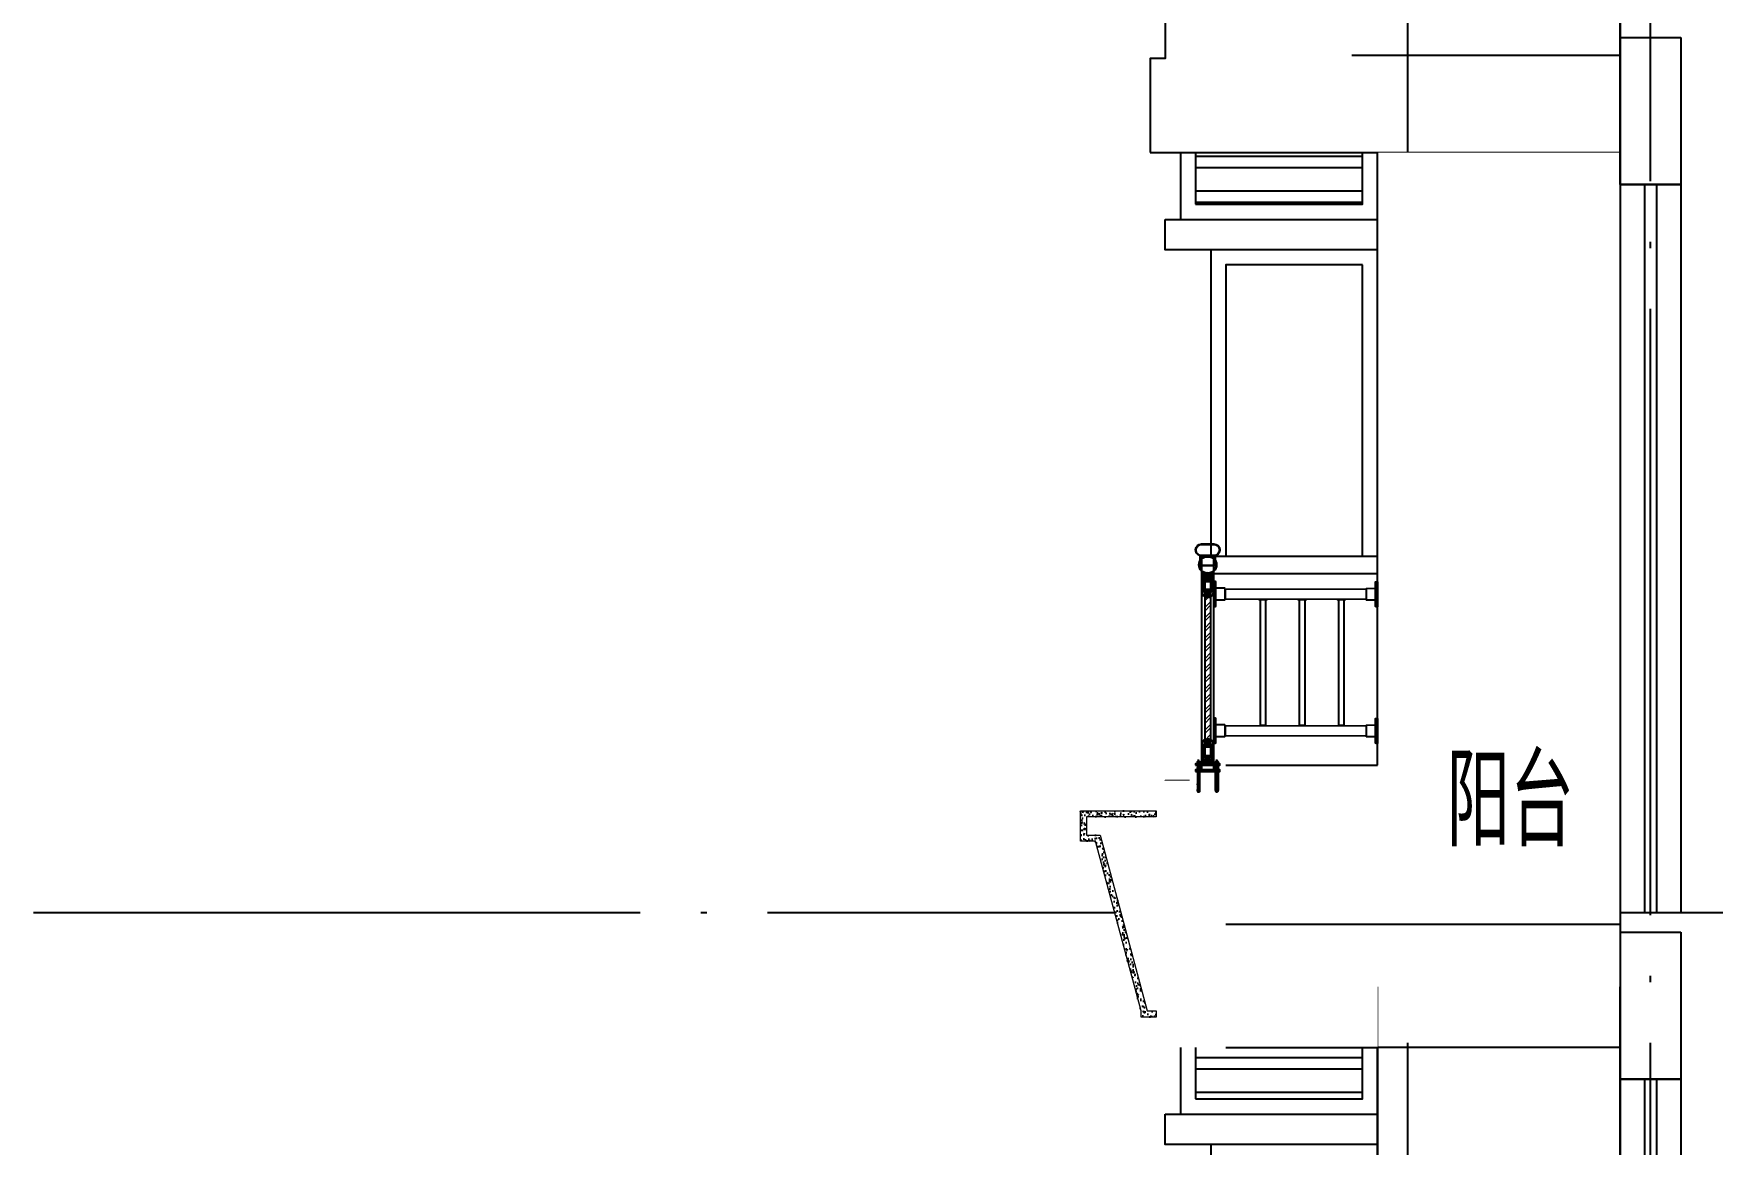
# Model space of a CAD drawing. Extents: x -12446 to 284554, y -295110 to 165007.
# Drawn here: x 242950 to 248486, y -243022 to -239359 of the extents above; entities that cross this region are included whole.
import ezdxf

# ---------------------------------------------------------------- set-up
doc = ezdxf.new("R2010")
doc.units = 0
doc.header["$LTSCALE"] = 1000
for name, pattern in [('AX-14-E$0$CENTER', [2, 1.25, -0.25, 0.25, -0.25]), ('AX-14-E$0$DOTE', [2.4200000000000004, 2, -0.2, 0.02, -0.2]), ('AX-14-E$0$HIDDEN', [0.375, 0.25, -0.125])]:
    doc.linetypes.add(name, pattern=pattern)
doc.layers.get('0').update_dxf_attribs({"linetype": 'CONTINUOUS'})
doc.layers.get('Defpoints').update_dxf_attribs({"linetype": 'CONTINUOUS'})
for name, color, linetype in [('A-Anno-Note', 241, 'CONTINUOUS'), ('AX-14-E$0$A-Detl-Fine', 152, 'CONTINUOUS'), ('AX-14-E$0$A-Detl-Thin', 131, 'CONTINUOUS'), ('AX-14-E$0$A-elev-HRAL', 61, 'CONTINUOUS'), ('AX-14-E$0$A-TEXT', 7, 'CONTINUOUS'), ('AX-14-E$0$Ax-T-D00$0$Ax-T-D$0$Ax-T-GC$0$A-Detl-Medm', 40, 'CONTINUOUS'), ('AX-14-E$0$Ax-T-D00$0$Ax-T-D$0$Ax-T-GC$0$Ax-D17-01~02-D01~05$0$A-Detl-Thin', 131, 'CONTINUOUS'), ('AX-14-E$0$Ax-T-D00$0$Ax-T-D$0$埋件', 252, 'CONTINUOUS'), ('AX-14-E$0$Ax-T-D00$0$Ax-T-D$0$栏杆型材', 82, 'CONTINUOUS'), ('AX-14-E$0$AX-T-LMCZ-Z$1$AX-13-E01-E03$0$家具与填充', 251, 'CONTINUOUS'), ('AX-14-E$0$HATCH', 8, 'CONTINUOUS'), ('AX-14-E$0$PUB_HATCH', 8, 'CONTINUOUS'), ('AX-14-E$0$埋件', 252, 'CONTINUOUS'), ('AX-14-E$0$栏杆型材', 82, 'CONTINUOUS'), ('AX-14-E$0$阳台栏杆扶手', 82, 'CONTINUOUS')]:
    doc.layers.add(name, color=color, linetype=linetype)
doc.layers.add('AX-14-E$0$A-Grid', color=222, linetype='AX-14-E$0$DOTE', plot=False)
doc.layers.add('AX-14-E$0$GASK', color=7, linetype='CONTINUOUS', lineweight=9)
doc.layers.add('AX-14-E$0$花形线', color=241, linetype='CONTINUOUS', lineweight=15)
doc.styles.add('AX-14-E$0$SZUL_HZ', font='xcsg.shx', dxfattribs={"width": 0.8, "bigfont": 'HZTXT.shx'})
pattern_1 = [(45, (-121396.7864140407, -21230.20844931505), (-3.367596045400933, 3.367596045400933), []), (45, (-121394.5413490407, -21230.20844931505), (-3.367596045400933, 3.367596045400933), [])]

# ---------------------------------------------------------------- blocks, each defined once
blk = doc.blocks.new('AX-14-E$0$aweyhregwe3yeha')
at = {"layer": 'AX-14-E$0$AX-T-LMCZ-Z$1$AX-13-E01-E03$0$家具与填充'}
h = blk.add_hatch(dxfattribs=at)
h.set_pattern_fill('ANSI32', color=256, scale=24, angle=135)
h.set_pattern_definition([(180, (0, 0), (-1.4210854715202e-14, -114.3), []), (180, (-38.10001645690983, 38.10001645690984), (-1.4210854715202e-14, -114.3), [])])
h.paths.add_polyline_path([(349621.569049043, 149884.7129203948), (350171.6181962463, 149884.7129203948), (350171.6181962463, 150784.712920477), (349621.569049043, 150784.712920477)])
at = {"layer": 'AX-14-E$0$A-Detl-Fine'}
blk.add_lwpolyline([(349621.569049043, 149884.7129203948), (350171.6181962463, 149884.7129203948), (350171.6181962463, 150784.712920477), (349621.569049043, 150784.712920477)], close=True, dxfattribs=at)
at = {"layer": 'AX-14-E$0$A-Detl-Thin'}
for points in [[(349521.569049043, 150934.712920477), (350221.6181962463, 150934.712920477), (350221.6181962463, 150834.712920477), (349521.569049043, 150834.712920477)], [(349571.569049043, 149834.7129203948), (350221.6181962463, 149834.7129203948), (350221.6181962463, 150834.712920477), (349571.569049043, 150834.712920477)], [(349521.569049043, 149834.7129203948), (350221.6181962463, 149834.7129203948), (350221.6181962463, 149734.7129203948), (349521.569049043, 149734.7129203948)]]:
    blk.add_lwpolyline(points, close=True, dxfattribs=at)
blk = doc.blocks.new('AX-14-E$0$1RSFSFSGR5')
at = {"layer": 'AX-14-E$0$A-Detl-Thin'}
for p, q in [((339964.3607430506, 446043.4587117714), (340164.3607430505, 446043.4587117714)), ((340164.3607430505, 446043.4587117714), (340164.3607430505, 445558.4587117714)), ((340044.3607430505, 445558.4587117714), (340044.3607430505, 443158.4587117714)), ((340084.3607430505, 445558.4587117714), (340084.3607430505, 443158.4587117714)), ((340164.3607430505, 445558.4587117714), (340164.3607430505, 443158.4587117714)), ((339964.3607430505, 442608.4587117714), (340164.3607430505, 442608.4587117714))]:
    blk.add_line(p, q, dxfattribs=at)
blk.add_wipeout([(338414.5362199699, 442713.4587117714), (339964.3607430512, 442713.45871176105), (339964.36074305116, 445663.4587117896), (339164.36074305046, 445663.4587117896), (339164.36074305046, 444333.4587117714), (338604.3607431231, 444333.4587117714), (338584.22915832285, 444325.3326020037), (338575.36074312316, 444304.45871177147), (338584.3607431231, 444283.4587117714), (338584.3607431231, 443308.4587117714), (338544.3607431231, 443308.4587117714), (338544.3607431231, 443258.4587117714), (338364.53621996974, 443258.4587117714), (338364.53621996974, 443158.4587117709), (338464.53621996974, 443158.4587117709), (338464.53621996974, 443023.458721024), (338414.53621996986, 443023.458721024)]).dxf.layer = 'AX-14-E$0$A-Detl-Thin'
for p, q in [((339964.3607430505, 445558.4587117714), (339964.3607430506, 446043.4587117714)), ((339164.3607430505, 443308.4587117714), (339164.3607430505, 445663.4587117896)), ((340164.3607430505, 445558.4587117714), (339964.3607430505, 445558.4587117714)), ((339964.3607430505, 445558.4587117714), (339964.3607430505, 443158.4587117714)), ((339964.3607430505, 443158.4587117714), (339964.3607430505, 443033.4587117714)), ((339964.3607430505, 443093.4587117714), (339964.3607430505, 442608.4587117714)), ((339964.3607430505, 443033.4587117714), (339079.2131972369, 443033.4587117714)), ((338664.3607431232, 442713.4587117715), (339164.3607430505, 442713.4587117865))]:
    blk.add_line(p, q, dxfattribs=at)
blk.add_lwpolyline([(338414.5362199699, 442713.4587117714), (339964.3607430512, 442713.458711761), (339964.3607430512, 445663.4587117896), (339164.3607430505, 445663.4587117896), (339164.3607430505, 444333.4587117714), (338604.3607431232, 444333.4587117714), (338584.2291583229, 444325.3326020037), (338575.3607431232, 444304.4587117714), (338584.3607431232, 444283.4587117714), (338584.3607431232, 443308.4587117714), (338544.3607431232, 443308.4587117714), (338544.3607431232, 443258.4587117714), (338364.5362199698, 443258.4587117714), (338364.5362199698, 443158.4587117709), (338464.5362199698, 443158.4587117709), (338464.5362199698, 443023.458721024), (338414.5362199699, 443023.458721024)], close=True, dxfattribs=at)
blk = doc.blocks.new('AX-14-E$0$32固定座立面')
at = {"layer": 'AX-14-E$0$栏杆型材', "color": 6, "linetype": 'Continuous'}
blk.add_line((-7.000000000029103, -22.48393362967181), (-7.000000000029103, 22.48393362967181), dxfattribs=at)
blk.add_lwpolyline([(-7.000000000029103, -22.48393363013747, 0.4116598905253932), (-9.973820392653579, -19.48404786120226), (-36.00872653194528, -19.25684467663814, -0.411659890479309), (-36.99999999529972, -18.25688275466382), (-36.99999999529972, 18.25688275466382, -0.411659890479309), (-36.00872653194528, 19.25684467663814), (-9.973820392653579, 19.48404786120226, 0.4116598904800121), (-7.000000000029103, 22.48393362967181), (-7.000000000014551, 39.03737757549971, -0.4116598903650479), (-5.017453071239287, 41.03730142168934), (0, 41.08108807232929), (0, -41.08108807232929), (-5.017453071239287, -41.03730142167478, -0.41165989040972), (-7.000000000014551, -39.03737757517956)], format="xyb", close=True, dxfattribs=at)
blk = doc.blocks.new('AX-14-E$0$Ax-T-D00$0$Ax-T-D$0$M8X80膨胀螺丝')
at = {"layer": 'AX-14-E$0$Ax-T-D00$0$Ax-T-D$0$埋件'}
for p, q in [((-2.857142857232247, 8.571428571565775), (2.857142857203144, 8.571428571565775)), ((-2.857142857232247, -5.5), (-2.857142857232247, 0)), ((-2.285714285841095, 3.200000000120781), (-2.285714285841095, 5.94285714301077)), ((2.172830453739152, 3.200000000120781), (2.172830453739152, 5.94285714301077)), ((2.857142857203144, -5.5), (2.857142857203144, 0))]:
    blk.add_line(p, q, dxfattribs=at)
for points in [[(5.714285714158905, 0), (-5.714285714158905, 0), (-5.714285714158905, 1.142857142949651), (5.714285714158905, 1.142857142949651)], [(1.714285714449943, -67.99999999983993), (1.714285714449943, -47.99999999960346), (2.857142857203144, -47.99999999960346), (2.857142857203144, -67.99999999983993), (4.383489247746184, -67.99999999983993), (3.999999999985448, -62.24766128156625), (3.999999999985448, -5.5), (-4.000000000014552, -5.5), (-4.000000000014552, -62.24766128168631), (-4.383489248357364, -67.99999999983993), (-2.857142857232247, -67.99999999983993), (-2.857142857232247, -47.99999999960346), (-1.714285714479047, -47.99999999960346), (-1.714285714479047, -67.99999999983993)]]:
    blk.add_lwpolyline(points, close=True, dxfattribs=at)
blk.add_lwpolyline([(2.629973311079084, 2.74285714301368, 0.1521794471439968), (4.114285714036669, 2.74285714301368, 0.4142135623727619), (4.5714285713766, 3.200000000120781), (4.5714285713766, 5.94285714301077, 0.414213562372762), (4.114285714036669, 6.400000000114233, 0.1521794471439969), (2.629973311079084, 6.400000000114233, 0.414213562372762), (2.172830453739152, 5.94285714301077, 0.414213562372762), (1.715687596399221, 6.400000000114233, 0.1069719621594143), (-1.828571428501164, 6.400000000114233, 0.414213562372762), (-2.285714285841095, 5.94285714301077, 0.4142135623727621), (-2.74285714259895, 6.400000000114233, 0.1636948593301557), (-4.114285714036669, 6.400000000114233, 0.4142135623737611), (-4.571428571405704, 5.94285714301077), (-4.571428571405704, 3.200000000120781, 0.414213562373761), (-4.114285714036669, 2.74285714301368, 0.1636948593301559), (-2.74285714259895, 2.74285714301368, 0.4142135623727621), (-2.285714285841095, 3.200000000120781, 0.414213562372762), (-1.828571428501164, 2.74285714301368, 0.1069719621594145), (1.715687596399221, 2.74285714301368, 0.414213562372762), (2.172830453739152, 3.200000000120781, 0.414213562372762)], format="xyb", close=True, dxfattribs=at)
for points in [[(4.5714285713766, 1.142857142949651), (4.5714285713766, 2.285714285815629), (-4.571428571405704, 2.285714285815629), (-4.571428571405704, 1.142857142949651)], [(-2.857142857232247, 6.857142857352301), (-2.857142857232247, 8.571428571565775), (-2.285714285841095, 9.142857143044239), (2.285714285841095, 9.142857143044239), (2.857142857203144, 8.571428571565775), (2.857142857203144, 6.857142857352301)], [(-2.857142857232247, -67.99999999983993), (-3.4285714286234, -70.85714285695576), (3.428571428594296, -70.85714285695576), (2.857142857203144, -67.99999999983993)]]:
    blk.add_lwpolyline(points, dxfattribs=at)
for points in [[(3.612956346551073, 6.50112722488484, -0.1330770647408789), (3.199999999938882, 6.857142857352301), (-3.199999999938882, 6.857142857352301, -0.1309083453466948), (-3.604957615796593, 6.505002392859751)], [(3.612956346551073, 2.641729918312194, 0.1330770647408789), (3.199999999938882, 2.285714285815629), (-3.199999999938882, 2.285714285815629, 0.1309083453466948), (-3.604957615796593, 2.637854750333645)]]:
    blk.add_lwpolyline(points, format="xyb", dxfattribs=at)
at = {"layer": 'Defpoints', "color": 1}
blk.add_line((-1.455191522836685e-11, -75.85714285695576), (-1.455191522836685e-11, 14.14285714304424), dxfattribs=at)
blk = doc.blocks.new('AX-14-E$0$Ax-T-D00$0$Ax-T-D$0$80X80X5钢片')
at = {"layer": 'AX-14-E$0$Ax-T-D00$0$Ax-T-D$0$埋件'}
h = blk.add_hatch(dxfattribs=at)
h.set_pattern_fill('ANSI32', color=256)
h.set_pattern_definition(pattern_1)
h.paths.add_polyline_path([(-40, 0), (40, 0), (40, 5), (-40, 5)])
blk.add_lwpolyline([(-40, 0), (40, 0), (40, 5), (-40, 5)], close=True, dxfattribs=at)
blk = doc.blocks.new('AX-14-E$0$成品GRC造型板02剖面')
at = {"layer": 'AX-14-E$0$PUB_HATCH'}
h = blk.add_hatch(dxfattribs=at)
h.set_pattern_fill('混凝土', color=256, scale=5, style=0)
h.set_pattern_definition([(50, (-140467.3761222766, 6797.190304603784), (35.86300913003768, -3.137606749129755), [3.75, -41.25]), (355, (-140467.3761222766, 6797.190304603784), (-6.937566680650001, 37.6096066850006), [3, -33]), (100.4514, (-140464.3875382766, 6796.928837603783), (28.92546908570108, 34.47197710304768), [3.1870095, -35.05710560000001]), (46.18419999999999, (-140467.3761222766, 6807.190304603785), (53.36205243128222, -8.275950716450902), [5.625, -61.875]), (96.6356, (-140462.9292850266, 6806.500639253783), (46.73313527743515, 48.70589354502206), [4.780514399999999, -52.58565]), (351.1842000000001, (-140467.3761222766, 6807.190304603785), (46.73309725668135, 48.70593004626623), [4.5, -49.5]), (21, (-140462.3761222766, 6804.690304603784), (29.84535260592308, -20.13094453326694), [3.75, -41.25]), (326, (-140462.3761222766, 6804.690304603784), (12.16576659607908, 36.25750225234265), [3, -33]), (71.45140000000002, (-140459.8890106266, 6803.012724303783), (42.0111314290745, 16.12652483549762), [3.1870095, -35.05710560000001]), (37.50000000000001, (-140467.3761222766, 6797.190304603784), (0.6079927658645335, 16.64469269156557), [0, -32.6, 0, -33.5, 0, -33.125]), (7.499999999999999, (-140467.3761222766, 6797.190304603784), (13.15347687210743, 19.72058559411801), [0, -19.1, 0, -31.85, 0, -12.625]), (327.5, (-140478.5261222766, 6797.190304603784), (26.69112180862045, -1.127743586718987), [0, -12.5, 0, -39, 0, -51.75]), (317.5, (-140483.5261222766, 6797.190304603784), (29.15930846711931, 5.005249116615885), [0, -16.25, 0, -25.9, 0, -36.75])])
h.paths.add_polyline_path([(49.99999999988356, 639.7362470260653), (-180.0000000166765, 639.736247026065), (-180.0000000166765, 579.736247026065), (-134.6539667289762, 579.736247026065), (20.7057004814269, 1.073204e-10), (50, 1.100489e-10), (50, -19.99999999989177), (0, -19.99999999989177), (0, 0), (-150.0000000166765, 559.736247026065), (-200.0000000166765, 559.736247026065), (-200.0000000166765, 659.736247026065), (49.99999999988356, 659.7362470260653)])
at = {"layer": 'AX-14-E$0$GASK', "color": 4}
blk.add_lwpolyline([(49.99999999988356, 639.7362470260653), (-180.0000000166765, 639.736247026065), (-180.0000000166765, 579.736247026065), (-134.6539667289762, 579.736247026065), (20.7057004814269, 1.073204e-10), (50, 1.100489e-10), (50, -19.99999999989177), (0, -19.99999999989177), (0, 0), (-150.0000000166765, 559.736247026065), (-200.0000000166765, 559.736247026065), (-200.0000000166765, 659.736247026065), (49.99999999988356, 659.7362470260653)], close=True, dxfattribs=at)
blk = doc.blocks.new('AX-14-E$0$awey3wegehareahr')
at = {"layer": 'AX-14-E$0$A-Detl-Thin'}
for p, q in [((303477.5216084736, -239371.9701587219), (303677.5216084736, -239371.9701587219)), ((303677.5216084736, -239371.9701587219), (303677.5216084736, -239856.9701587219)), ((303557.5216084736, -239856.9701587219), (303557.5216084736, -242256.9701587219)), ((303597.5216084736, -239856.9701587219), (303597.5216084736, -242256.9701587219)), ((303677.5216084736, -239856.9701587219), (303677.5216084736, -242256.9701587219)), ((303677.5216084736, -242256.9701587219), (311677.521608552, -242256.9701587219)), ((303477.5216084736, -242806.9701587219), (303677.5216084736, -242806.9701587219))]:
    blk.add_line(p, q, dxfattribs=at)
blk.add_wipeout([(302677.5216084736, -239751.97015872694), (303477.5216084736, -239751.97015873232), (303477.52160847245, -242501.9701586974), (302677.5216084736, -242501.97015871143), (302677.52160847356, -242701.97015870377), (301877.5216085364, -242701.970158734), (301877.5216085533, -242601.970158734), (301897.521612085, -242601.970158734), (301897.521612085, -242581.9703490348), (301747.5216120683, -242022.23410200872), (301697.5216120683, -242022.23410200872), (301697.5216120707, -241922.23411549284), (301627.5216220475, -241922.23411549284), (301627.5216220475, -241822.23411549116), (302057.52160852787, -241822.23411549313), (302057.5216085161, -241771.97015880476), (302077.52160851605, -241771.97015880005), (302077.52160851605, -241766.97015878125), (302097.52160846745, -241766.97015878125), (302097.52160854626, -241131.9701587219), (302097.52160851524, -241081.97015748), (302677.5216084736, -241081.97015748)]).dxf.layer = 'AX-14-E$0$A-Detl-Thin'
at = {"layer": 'AX-14-E$0$Ax-T-D00$0$Ax-T-D$0$Ax-T-GC$0$Ax-D17-01~02-D01~05$0$A-Detl-Thin'}
h = blk.add_hatch(dxfattribs=at)
h.set_pattern_fill('ANSI32', color=256, style=0)
h.set_pattern_definition([(45, (178093.0962391165, -262952.6509651041), (-3.367596045400933, 3.367596045400933), []), (45, (178095.3413041165, -262952.6509651041), (-3.367596045400933, 3.367596045400933), [])])
edge = h.paths.add_edge_path(flags=17)
edge.add_arc((302117.5216085462, -241110.9701587219), 27.5, 0, 360)
edge = h.paths.add_edge_path()
edge.add_arc((302117.5216085462, -241110.9701587219), 29, 0, 360)
h = blk.add_hatch(dxfattribs=at)
h.set_pattern_fill('ANSI32', color=5, style=0)
h.set_pattern_definition([(45, (178093.0962391165, -262847.6509651041), (-3.367596045400933, 3.367596045400933), []), (45, (178095.3413041165, -262847.6509651041), (-3.367596045400933, 3.367596045400933), [])])
h.paths.add_polyline_path([(302131.3216085462, -241165.7701587219), (302103.7216085463, -241165.7701587219), (302103.7216085463, -241138.1701587219), (302131.3216085462, -241138.1701587219)], flags=16)
h.paths.add_polyline_path([(302132.5216085462, -241166.9701587219), (302102.5216085463, -241166.9701587219), (302102.5216085463, -241136.9701587219), (302132.5216085462, -241136.9701587219)])
h = blk.add_hatch(dxfattribs=at)
h.set_pattern_fill('ANSI32', color=256, style=0)
h.set_pattern_definition([(45, (178093.0962390377, -262643.6509651662), (-3.367596045400933, 3.367596045400933), []), (45, (178095.3413040377, -262643.6509651662), (-3.367596045400933, 3.367596045400933), [])])
h.paths.add_polyline_path([(302131.3216084674, -241760.7701587812), (302103.7216084675, -241760.7701587812), (302103.7216084675, -241743.1701587812), (302131.3216084674, -241743.1701587812)], flags=16)
h.paths.add_polyline_path([(302132.5216084674, -241761.9701587812), (302102.5216084675, -241761.9701587812), (302102.5216084675, -241741.9701587812), (302132.5216084674, -241741.9701587812)])
at = {"layer": 'AX-14-E$0$A-Detl-Thin'}
for p, q in [((303477.5216084736, -239856.9701587219), (303477.5216084736, -239371.9701587219)), ((302677.5216084736, -241771.9701587765), (302677.5216084736, -239751.9701587037)), ((303677.5216084736, -239856.9701587219), (303477.5216084736, -239856.9701587219)), ((303477.5216084736, -239856.9701587219), (303477.5216084736, -242256.9701587219)), ((302177.521608516, -241771.9701587765), (302677.5216084736, -241771.9701587765)), ((303477.5216084726, -242296.9701587219), (302177.5216085305, -242296.970158722)), ((303477.5216084736, -242256.9701587219), (303477.5216084736, -242381.9701587219)), ((303477.5216084736, -242256.9701587219), (303677.5216084736, -242256.9701587219)), ((303477.5216084736, -242321.9701587219), (303477.5216084736, -242806.9701587219)), ((302177.5216085462, -242701.9701587218), (302677.5216084736, -242701.9701587218))]:
    blk.add_line(p, q, dxfattribs=at)
at = {"layer": 'AX-14-E$0$A-elev-HRAL', "ltscale": 10}
for points in [[(302312.5216084736, -241223.9701587192, -0.4142135623730951), (302313.0216084736, -241224.4701587192), (302313.0216084736, -241226.4701587192, -0.4142135623730951), (302312.5216084736, -241226.9701587192), (302287.5216084736, -241226.9701587192, -0.4142135623730951), (302287.0216084736, -241226.4701587192), (302287.0216084736, -241224.4701587192, -0.4142135623730951), (302287.5216084736, -241223.9701587192)], [(302441.5216084736, -241223.9701587192, -0.4142135623730951), (302442.0216084736, -241224.4701587192), (302442.0216084736, -241226.4701587192, -0.4142135623730951), (302441.5216084736, -241226.9701587192), (302416.5216084736, -241226.9701587192, -0.4142135623730951), (302416.0216084736, -241226.4701587192), (302416.0216084736, -241224.4701587192, -0.4142135623730951), (302416.5216084736, -241223.9701587192)], [(302570.5216084736, -241223.9701587192, -0.4142135623730951), (302571.0216084736, -241224.4701587192), (302571.0216084736, -241226.4701587192, -0.4142135623730951), (302570.5216084736, -241226.9701587192), (302545.5216084736, -241226.9701587192, -0.4142135623730951), (302545.0216084736, -241226.4701587192), (302545.0216084736, -241224.4701587192, -0.4142135623730951), (302545.5216084736, -241223.9701587192)]]:
    blk.add_lwpolyline(points, format="xyb", close=True, dxfattribs=at)
for points in [[(302290.5216084736, -241639.5908535716), (302309.5216084736, -241639.5908535716), (302309.5216084736, -241226.9701587192), (302290.5216084736, -241226.9701587192)], [(302419.5216084736, -241639.5908535716), (302438.5216084736, -241639.5908535716), (302438.5216084736, -241226.9701587192), (302419.5216084736, -241226.9701587192)], [(302548.5216084736, -241639.5908535716), (302567.5216084736, -241639.5908535716), (302567.5216084736, -241226.9701587192), (302548.5216084736, -241226.9701587192)]]:
    blk.add_lwpolyline(points, close=True, dxfattribs=at)
at = {"layer": 'AX-14-E$0$Ax-T-D00$0$Ax-T-D$0$Ax-T-GC$0$Ax-D17-01~02-D01~05$0$A-Detl-Thin'}
for points in [[(302097.5216085462, -241131.9701587219), (302097.5216084674, -241741.9701587812), (302137.5216084674, -241741.9701587812), (302137.5216085462, -241131.9701587218)], [(302137.5216085462, -241136.9701587219), (302137.5216085462, -241139.9701587219)]]:
    blk.add_lwpolyline(points, dxfattribs=at)
at = {"layer": 'AX-14-E$0$Ax-T-D00$0$Ax-T-D$0$Ax-T-GC$0$Ax-D17-01~02-D01~05$0$A-Detl-Thin', "color": 5}
for points in [[(302132.5216085462, -241166.9701587219), (302102.5216085463, -241166.9701587219), (302102.5216085463, -241136.9701587219), (302132.5216085462, -241136.9701587219)], [(302131.3216085462, -241165.7701587219), (302103.7216085463, -241165.7701587219), (302103.7216085463, -241138.1701587219), (302131.3216085462, -241138.1701587219)], [(302107.5216084674, -241741.9701587812), (302127.5216084674, -241741.9701587812), (302127.5216085462, -241166.9701587219), (302107.5216085462, -241166.9701587219)]]:
    blk.add_lwpolyline(points, close=True, dxfattribs=at)
at = {"layer": 'AX-14-E$0$Ax-T-D00$0$Ax-T-D$0$Ax-T-GC$0$Ax-D17-01~02-D01~05$0$A-Detl-Thin'}
for points in [[(302097.5216084674, -241766.9701587812), (302137.5216084674, -241766.9701587812), (302137.5216084674, -241741.9701587812), (302097.5216084674, -241741.9701587812)], [(302132.5216084674, -241761.9701587812), (302102.5216084675, -241761.9701587812), (302102.5216084675, -241741.9701587812), (302132.5216084674, -241741.9701587812)], [(302131.3216084674, -241760.7701587812), (302103.7216084675, -241760.7701587812), (302103.7216084675, -241743.1701587812), (302131.3216084674, -241743.1701587812)]]:
    blk.add_lwpolyline(points, close=True, dxfattribs=at)
for radius in [29, 27.5]:
    blk.add_circle((302117.5216085462, -241110.9701587219), radius, dxfattribs=at)
at = {"layer": 'AX-14-E$0$栏杆型材'}
for p, q in [((302117.3103424451, -241081.9701587219), (302677.5216084736, -241081.9701587219)), ((302117.3103424451, -241139.9701587219), (302677.5216084736, -241139.9701587219))]:
    blk.add_line(p, q, dxfattribs=at)
for points in [[(302640.5216084783, -241191.9701587219), (302174.5216085415, -241191.1505239022), (302174.5216085415, -241223.1505239022), (302640.5216084783, -241223.9701587219)], [(302640.5216084783, -241642.5908535716), (302174.5216085415, -241641.7712187519), (302174.5216085415, -241673.7712187519), (302640.5216084783, -241674.5908535716)]]:
    blk.add_lwpolyline(points, close=True, dxfattribs=at)
blk.add_blockref('AX-14-E$0$成品GRC造型板02剖面', (301897.5216120849, -242581.9703490348, 9.143255660195657e-09))
at = {"layer": 'AX-14-E$0$A-elev-HRAL', "extrusion": (0, 0, -1), "zscale": -1}
for p in [(-302137.5216085462, -241207.1505239022), (-302137.5216085462, -241657.7712187519)]:
    blk.add_blockref('AX-14-E$0$32固定座立面', p, dxfattribs=at)
at = {"layer": 'AX-14-E$0$A-elev-HRAL'}
for p in [(302677.5216084736, -241207.9701587219), (302677.5216084736, -241658.5908535716)]:
    blk.add_blockref('AX-14-E$0$32固定座立面', p, dxfattribs=at)
at = {"layer": 'AX-14-E$0$Ax-T-D00$0$Ax-T-D$0$Ax-T-GC$0$A-Detl-Medm', "linetype": 'Continuous'}
blk.add_blockref('AX-14-E$0$Ax-T-D00$0$Ax-T-D$0$M8X80膨胀螺丝', (302087.5216084674, -241766.9701587812), dxfattribs=at)
at = {"layer": 'AX-14-E$0$Ax-T-D00$0$Ax-T-D$0$Ax-T-GC$0$A-Detl-Medm', "linetype": 'Continuous', "xscale": -1}
blk.add_blockref('AX-14-E$0$Ax-T-D00$0$Ax-T-D$0$M8X80膨胀螺丝', (302147.5216084674, -241766.9701587812), dxfattribs=at)
at = {"layer": 'AX-14-E$0$Ax-T-D00$0$Ax-T-D$0$栏杆型材'}
blk.add_blockref('AX-14-E$0$Ax-T-D00$0$Ax-T-D$0$80X80X5钢片', (302117.5216084674, -241771.9701587812), dxfattribs=at)
at = {"layer": 'AX-14-E$0$A-TEXT', "linetype": 'Continuous', "style": 'AX-14-E$0$SZUL_HZ', "width": 0.7}
blk.add_text('阳台', height=300, dxfattribs=at).set_placement((302904.9768693203, -242039.995606593))
blk = doc.blocks.new('AX-14-E$0$M8X80膨胀螺丝')
at = {"layer": 'AX-14-E$0$埋件'}
for p, q in [((-2.857142857232247, 8.571428571565775), (2.857142857203144, 8.571428571565775)), ((-2.857142857232247, -5.5), (-2.857142857232247, 0)), ((-2.285714285841095, 3.200000000120781), (-2.285714285841095, 5.94285714301077)), ((2.172830453739152, 3.200000000120781), (2.172830453739152, 5.94285714301077)), ((2.857142857203144, -5.5), (2.857142857203144, 0))]:
    blk.add_line(p, q, dxfattribs=at)
for points in [[(5.714285714158905, 0), (-5.714285714158905, 0), (-5.714285714158905, 1.142857142949651), (5.714285714158905, 1.142857142949651)], [(1.714285714449943, -67.99999999983993), (1.714285714449943, -47.99999999960346), (2.857142857203144, -47.99999999960346), (2.857142857203144, -67.99999999983993), (4.383489247746184, -67.99999999983993), (3.999999999985448, -62.24766128156625), (3.999999999985448, -5.5), (-4.000000000014552, -5.5), (-4.000000000014552, -62.24766128168631), (-4.383489248357364, -67.99999999983993), (-2.857142857232247, -67.99999999983993), (-2.857142857232247, -47.99999999960346), (-1.714285714479047, -47.99999999960346), (-1.714285714479047, -67.99999999983993)]]:
    blk.add_lwpolyline(points, close=True, dxfattribs=at)
blk.add_lwpolyline([(2.629973311079084, 2.74285714301368, 0.1521794471439968), (4.114285714036669, 2.74285714301368, 0.4142135623727619), (4.5714285713766, 3.200000000120781), (4.5714285713766, 5.94285714301077, 0.414213562372762), (4.114285714036669, 6.400000000114233, 0.1521794471439969), (2.629973311079084, 6.400000000114233, 0.414213562372762), (2.172830453739152, 5.94285714301077, 0.414213562372762), (1.715687596399221, 6.400000000114233, 0.1069719621594143), (-1.828571428501164, 6.400000000114233, 0.414213562372762), (-2.285714285841095, 5.94285714301077, 0.4142135623727621), (-2.74285714259895, 6.400000000114233, 0.1636948593301557), (-4.114285714036669, 6.400000000114233, 0.4142135623737611), (-4.571428571405704, 5.94285714301077), (-4.571428571405704, 3.200000000120781, 0.414213562373761), (-4.114285714036669, 2.74285714301368, 0.1636948593301559), (-2.74285714259895, 2.74285714301368, 0.4142135623727621), (-2.285714285841095, 3.200000000120781, 0.414213562372762), (-1.828571428501164, 2.74285714301368, 0.1069719621594145), (1.715687596399221, 2.74285714301368, 0.414213562372762), (2.172830453739152, 3.200000000120781, 0.414213562372762)], format="xyb", close=True, dxfattribs=at)
for points in [[(4.5714285713766, 1.142857142949651), (4.5714285713766, 2.285714285815629), (-4.571428571405704, 2.285714285815629), (-4.571428571405704, 1.142857142949651)], [(-2.857142857232247, 6.857142857352301), (-2.857142857232247, 8.571428571565775), (-2.285714285841095, 9.142857143044239), (2.285714285841095, 9.142857143044239), (2.857142857203144, 8.571428571565775), (2.857142857203144, 6.857142857352301)], [(-2.857142857232247, -67.99999999983993), (-3.4285714286234, -70.85714285695576), (3.428571428594296, -70.85714285695576), (2.857142857203144, -67.99999999983993)]]:
    blk.add_lwpolyline(points, dxfattribs=at)
for points in [[(3.612956346551073, 6.50112722488484, -0.1330770647408789), (3.199999999938882, 6.857142857352301), (-3.199999999938882, 6.857142857352301, -0.1309083453466948), (-3.604957615796593, 6.505002392859751)], [(3.612956346551073, 2.641729918312194, 0.1330770647408789), (3.199999999938882, 2.285714285815629), (-3.199999999938882, 2.285714285815629, 0.1309083453466948), (-3.604957615796593, 2.637854750333645)]]:
    blk.add_lwpolyline(points, format="xyb", dxfattribs=at)
at = {"layer": 'Defpoints', "color": 1}
blk.add_line((-1.455191522836685e-11, -75.85714285695576), (-1.455191522836685e-11, 14.14285714304424), dxfattribs=at)
blk = doc.blocks.new('AX-14-E$0$80X80X5钢片')
at = {"layer": 'AX-14-E$0$埋件'}
h = blk.add_hatch(dxfattribs=at)
h.set_pattern_fill('ANSI32', color=256)
h.set_pattern_definition(pattern_1)
h.paths.add_polyline_path([(-40, 0), (40, 0), (40, 5), (-40, 5)])
blk.add_lwpolyline([(-40, 0), (40, 0), (40, 5), (-40, 5)], close=True, dxfattribs=at)
blk = doc.blocks.new('AX-14-E$0$32固定座平面')
at = {"layer": 'AX-14-E$0$A-elev-HRAL'}
for p, q in [((-19.29415180069918, 21.83679196082812), (-19.29415180069918, -21.81489863530442)), ((19.29415180136857, 21.83679196082812), (-19.29415180069918, 21.83679196082812)), ((19.29415180136857, 19.29415180119395), (-19.29415180080105, 19.29415180119395)), ((-3.489898258310859, 28.11860882608744), (-3.489898258310859, 32.5059094941389)), ((3.48989825884928, 28.11860882608744), (3.48989825884928, 32.5059094941389)), ((19.29415180136857, 21.83679196082812), (19.29415180136857, -21.81489863530442)), ((19.29415180136857, -19.27225847567024), (-19.29415180080105, -19.27225847567024)), ((19.29415180136857, -21.81489863530442), (-19.29415180069918, -21.81489863530442)), ((-3.489898258310859, -28.09671550056373), (-3.489898258310859, -32.4840161686152)), ((3.48989825884928, -28.09671550056373), (3.48989825884928, -32.4840161686152))]:
    blk.add_line(p, q, dxfattribs=at)
blk.add_lwpolyline([(-16.25, -16.25), (16.25, -16.25), (16.25, 16.25), (-16.25, 16.25)], close=True, dxfattribs=at)
for centre in [(2.764863893389702e-10, 30.31225916022959), (2.764863893389702e-10, -30.29036583470588)]:
    blk.add_circle(centre, 8.475467199401947, dxfattribs=at)
for centre, radius, start, end in [((2.764863893389702e-10, 21.78687169133627), 19.29421638099336, 0.1482425644607834, 179.8517574355392), ((2.764863893389702e-10, 32.5059094941389), 3.489898258575459, 0, 180), ((2.764863893389702e-10, 28.11860882608744), 3.489898258575459, 180, 0), ((2.764863893389702e-10, -21.76497836581257), 19.29421638099336, 180.1482425511206, 359.8517574488794), ((2.764863893389702e-10, -28.09671550056373), 3.489898258575459, 0, 180), ((2.764863893389702e-10, -32.4840161686152), 3.489898258575459, 180, 0)]:
    blk.add_arc(centre, radius, start, end, dxfattribs=at)
blk = doc.blocks.new('AX-14-E$0$40固定侧立面图')
at = {"layer": 'AX-14-E$0$A-elev-HRAL', "linetype": 'Continuous'}
for p, q in [((-24.71853521725279, -5.820766091346741e-11), (24.71853521726734, 5.820766091346741e-11)), ((-24.40028019393503, -30.39000519200636), (-24.71853521725279, 5.820766091346741e-11)), ((24.71853521726734, 5.820766091346741e-11), (24.40028019320744, -30.39000519200636)), ((-23.34551305502828, -31.43378426796698), (23.34551305454806, -31.43378426796698)), ((23.34551305454806, -30.3881642602355), (23.34551305454806, -31.43378426796698))]:
    blk.add_line(p, q, dxfattribs=at)
at = {"layer": 'AX-14-E$0$A-elev-HRAL', "linetype": 'AX-14-E$0$HIDDEN'}
for p, q in [((-24.70527941083128, -1.265789970289916), (24.70527941084583, -1.265789970289916)), ((21.46568824985297, -3.375439921292127), (-21.46568825058057, -3.375439921292127)), ((-21.46568825058057, -3.375439921292127), (-21.46568825058057, -31.43378426796698)), ((-7.985025064481306, -1.054824975377414), (-7.985025064481306, -1.265789970420883)), ((-7.985025064481306, -1.054824975377414), (-0.7519394782138988, -1.054824975377414)), ((-7.851079012150876, -1.054824975377414), (-7.851079012150876, -1.265789970420883)), ((-7.717132991514518, -1.054824975377414), (-7.717132991514518, -1.265789970420883)), ((-7.58318697111099, -1.054824975377414), (-7.58318697111099, -1.265789970420883)), ((-7.449240950474632, -1.054824975377414), (-7.449240950474632, -1.265789970420883)), ((-7.315294866959448, -1.054824975377414), (-7.315294866959448, -1.265789970420883)), ((-7.181348846308538, -1.054824975377414), (-7.181348846308538, -1.265789970420883)), ((-6.645564763734001, -1.054824975377414), (-6.645564763734001, -1.265789970420883)), ((-6.243726576067274, -1.054824975377414), (-6.243726576067274, -1.265789970420883)), ((-6.109780555183534, -1.054824975377414), (-6.109780555183534, -1.265789970420883)), ((-5.975834534532623, -1.054824975377414), (-5.975834534532623, -1.265789970420883)), ((-5.707942493492737, -1.054824975377414), (-5.707942493492737, -1.265789970420883)), ((-5.573996472856379, -1.054824975377414), (-5.573996472856379, -1.265789970420883)), ((-5.306104431321728, -1.054824975377414), (-5.306104431321728, -1.265789970420883)), ((-5.172158410670818, -1.054824975377414), (-5.172158410670818, -1.265789970420883)), ((-5.038212390281842, -1.054824975377414), (-5.038212390281842, -1.265789970420883)), ((-4.904266369630932, -1.054824975377414), (-4.904266369630932, -1.265789970420883)), ((-4.770320348994574, -1.054824975377414), (-4.770320348994574, -1.265789970420883)), ((-4.502428307707305, -1.054824975377414), (-4.502428307707305, -1.265789970420883)), ((-4.368482286823564, -1.054824975377414), (-4.368482286823564, -1.265789970420883)), ((-4.234536266172654, -1.054824975377414), (-4.234536266172654, -1.265789970420883)), ((-3.698751932111918, -1.054824975377414), (-3.698751932111918, -1.265789970420883)), ((-3.430859891072032, -1.054824975377414), (-3.430859891072032, -1.265789970420883)), ((-3.162967849784764, -1.054824975377414), (-3.162967849784764, -1.265789970420883)), ((-3.029021829148405, -1.054824975377414), (-3.029021829148405, -1.265789970420883)), ((-2.761129787613754, -1.054824975377414), (-2.761129787613754, -1.265789970420883)), ((-2.627183766977396, -1.054824975377414), (-2.627183766977396, -1.265789970420883)), ((-2.493237746573868, -1.054824975377414), (-2.493237746573868, -1.265789970420883)), ((-2.35929172593751, -1.054824975377414), (-2.35929172593751, -1.265789970420883)), ((-2.2253457052866, -1.054824975377414), (-2.2253457052866, -1.265789970420883)), ((-1.957453663751949, -1.054824975377414), (-1.957453663751949, -1.265789970420883)), ((-1.82350764311559, -1.054824975377414), (-1.82350764311559, -1.265789970420883)), ((-1.689561622712063, -1.054824975377414), (-1.689561622712063, -1.265789970420883)), ((-1.555615602075704, -1.054824975377414), (-1.555615602075704, -1.265789970420883)), ((-1.421669581424794, -1.054824975377414), (-1.421669581424794, -1.265789970420883)), ((-1.287723560788436, -1.054824975377414), (-1.287723560788436, -1.265789970420883)), ((-0.7519394782138988, -1.054824975377414), (-0.7519394782138988, -1.265789970420883)), ((0.453575210791314, -1.054824975377414), (0.453575210791314, -1.265789970420883)), ((0.453575210791314, -1.054824975377414), (7.686660325271077, -1.054824975377414)), ((0.5875207282078918, -1.054824975377414), (0.5875207282078918, -1.265789970420883)), ((1.25725133465312, -1.054824975377414), (1.25725133465312, -1.265789970420883)), ((1.525143375693006, -1.054824975377414), (1.525143375693006, -1.265789970420883)), ((1.659088893604348, -1.054824975377414), (1.659088893604348, -1.265789970420883)), ((1.793035416980274, -1.054824975377414), (1.793035416980274, -1.265789970420883)), ((1.926980934644234, -1.054824975377414), (1.926980934644234, -1.265789970420883)), ((2.060927458514925, -1.054824975377414), (2.060927458514925, -1.265789970420883)), ((2.328819499554811, -1.054824975377414), (2.328819499554811, -1.265789970420883)), ((3.132495623649447, -1.054824975377414), (3.132495623649447, -1.265789970420883)), ((3.400387664689333, -1.054824975377414), (3.400387664689333, -1.265789970420883)), ((3.534333182353294, -1.054824975377414), (3.534333182353294, -1.265789970420883)), ((4.070117264927831, -1.054824975377414), (4.070117264927831, -1.265789970420883)), ((4.204063788551139, -1.054824975377414), (4.204063788551139, -1.265789970420883)), ((4.605901347502368, -1.054824975377414), (4.605901347502368, -1.265789970420883)), ((4.739847871373058, -1.054824975377414), (4.739847871373058, -1.265789970420883)), ((5.275631953700213, -1.054824975377414), (5.275631953700213, -1.265789970420883)), ((5.677469512651442, -1.054824975377414), (5.677469512651442, -1.265789970420883)), ((5.81141603650758, -1.054824975377414), (5.81141603650758, -1.265789970420883)), ((5.945361554171541, -1.054824975377414), (5.945361554171541, -1.265789970420883)), ((6.079308077547466, -1.054824975377414), (6.079308077547466, -1.265789970420883)), ((6.213253595211427, -1.054824975377414), (6.213253595211427, -1.265789970420883)), ((6.347200118834735, -1.054824975377414), (6.347200118834735, -1.265789970420883)), ((6.481145636498695, -1.054824975377414), (6.481145636498695, -1.265789970420883)), ((6.749037678033346, -1.054824975377414), (6.749037678033346, -1.265789970420883)), ((6.882984201409272, -1.054824975377414), (6.882984201409272, -1.265789970420883)), ((7.016929939127294, -1.054824975377414), (7.016929939127294, -1.265789970420883)), ((7.686660325271077, -1.054824975377414), (7.686660325271077, -1.265789970420883)), ((21.46568824985297, -3.375439921292127), (21.46568824985297, -31.43378426796698))]:
    blk.add_line(p, q, dxfattribs=at)
at = {"layer": 'AX-14-E$0$A-elev-HRAL', "linetype": 'AX-14-E$0$CENTER'}
for p, q in [((-23.34551306435606, -30.3881642602355), (-23.65049299316888, -1.265789970289916)), ((-23.34551306435606, -30.3881642602355), (23.34551305355853, -30.3881642602355)), ((-23.34551305502828, -30.3881642602355), (-23.34551305502828, -31.43378426796698)), ((23.65049299391103, -1.265789970420883), (23.34551305355853, -30.3881642602355))]:
    blk.add_line(p, q, dxfattribs=at)
at = {"layer": 'AX-14-E$0$A-elev-HRAL', "linetype": 'Continuous'}
for centre, start, end in [((-23.34551305502828, -30.37895929253136), 180.6000000025381, 270), ((23.34551305454806, -30.37895929253136), 270, 359.3999999974618)]:
    blk.add_arc(centre, 1.054824975435622, start, end, dxfattribs=at)
at = {"layer": 'AX-14-E$0$A-elev-HRAL', "linetype": 'AX-14-E$0$CENTER'}
for points, knots in [([(-24.40028019393503, -30.39000519200636), (-24.40027783204278, -30.39045630699547), (-24.39765494174208, -30.39037734888552), (-24.39467006175255, -30.39108200937335), (-24.38784677976219, -30.39123329710856), (-24.3746893707139, -30.39186323725153), (-24.35151727321499, -30.39227064445731), (-24.31685390326311, -30.39276853471529), (-24.27269624642213, -30.39308191982855), (-24.21966339091887, -30.39329174823069), (-24.15819007997925, -30.39335912650859), (-24.06119486695388, -30.39326719075325), (-23.92398203315679, -30.39278174052015), (-23.74392379529309, -30.39171696863195), (-23.54859674526961, -30.39017647072615), (-23.4140422790224, -30.38888186804252), (-23.3455130609218, -30.3881642602355)], [0, 0, 0, 0, 0.001283021840446487, 0.004929721277676093, 0.0109591583281387, 0.01935803485269137, 0.04319468055546975, 0.07627092992345394, 0.1182396832488781, 0.1686748280252132, 0.2271402235904815, 0.2930612711216097, 0.4445416595348021, 0.6173823858841516, 0.8051699564555627, 1.000082790884202, 1.000082790884202, 1.000082790884202, 1.000082790884202]), ([(23.34551305454806, -30.38816426010453), (23.41404226896702, -30.38888189529825), (23.54859674381441, -30.39017649210291), (23.74392380291829, -30.39171695573896), (23.92398199043237, -30.39278174052015), (24.06119476308231, -30.39326719222299), (24.15819003112847, -30.39335912381648), (24.21966356727353, -30.39329175215971), (24.27269675800926, -30.39308191517193), (24.3168540403276, -30.39276857831283), (24.35151718137786, -30.39227057789685), (24.37468697494478, -30.39186337478168), (24.38784537251922, -30.39123310089053), (24.39466588001233, -30.39108233527804), (24.39765635835647, -30.39037655363791), (24.40027546328201, -30.39045684202574), (24.40028019320744, -30.39000519200636)], [0, 0, 0, 0, 0.1949128246801707, 0.3827004279893848, 0.555541159660017, 0.7070213591763206, 0.7729424348084982, 0.8314081160702711, 0.8818436652237817, 0.9238124512467825, 0.9568878517161709, 0.980722944082029, 0.9891213007345617, 0.9951507076628757, 0.9987981021275546, 1.000082698421748, 1.000082698421748, 1.000082698421748, 1.000082698421748])]:
    blk.add_open_spline(points, degree=3, knots=knots, dxfattribs=at)
blk = doc.blocks.new('AX-14-E$0$A$C7C4775CA')
at = {"layer": 'AX-14-E$0$HATCH'}
h = blk.add_hatch(dxfattribs=at)
h.set_pattern_fill('ANSI32', color=256, style=0)
h.set_pattern_definition([(45, (-124100.9250821683, -21733.3678963466), (-3.367596045400933, 3.367596045400933), []), (45, (-124098.6800171683, -21733.3678963466), (-3.367596045400933, 3.367596045400933), [])])
h.paths.add_polyline_path([(-62.69971273851843, -53.48708996444111), (-92.29971273849515, -53.48708996444111), (-92.29971273849515, -23.88708996443529), (-62.69971273851843, -23.88708996443529)], flags=16)
h.paths.add_polyline_path([(-61.49971273853589, -54.6870899644382), (-93.49971273850679, -54.6870899644382), (-93.49971273850679, -22.6870899644382), (-61.49971273853589, -22.6870899644382)])
h = blk.add_hatch(dxfattribs=at)
h.set_pattern_fill('ANSI32', color=256, style=0)
h.set_pattern_definition([(45, (-124100.9250821683, -22281.3678963466), (-3.367596045400933, 3.367596045400933), []), (45, (-124098.6800171683, -22281.3678963466), (-3.367596045400933, 3.367596045400933), [])])
h.paths.add_polyline_path([(-62.69971273851843, -601.4870899644411), (-92.29971273849515, -601.4870899644411), (-92.29971273849515, -571.8870899644353), (-62.69971273851843, -571.8870899644353)], flags=16)
h.paths.add_polyline_path([(-61.49971273853589, -602.6870899644382), (-93.49971273850679, -602.6870899644382), (-93.49971273850679, -570.6870899644382), (-61.49971273853589, -570.6870899644382)])
at = {"layer": 'AX-14-E$0$花形线'}
h = blk.add_hatch(dxfattribs=at)
h.set_pattern_fill('ANSI32', color=256, scale=5, style=0)
h.set_pattern_definition([(45, (-120247.3111445309, -26761.0833619491), (-16.83798022700466, 16.83798022700466), []), (45, (-120236.0858195309, -26761.0833619491), (-16.83798022700466, 16.83798022700466), [])])
h.paths.add_polyline_path([(-87.49971273853589, -570.6870899644382), (-67.49971273853589, -570.6870899644382), (-67.49971273853589, -54.6870899644382), (-87.49971273853589, -54.6870899644382)])
at = {"layer": 'AX-14-E$0$阳台栏杆扶手'}
h = blk.add_hatch(dxfattribs=at)
h.set_pattern_fill('ANSI32', color=256, style=0)
h.set_pattern_definition([(45, (-116774.3211823381, 52985.37205390428), (-3.367596045400933, 3.367596045400933), []), (45, (-116772.0761173381, 52985.37205390428), (-3.367596045400933, 3.367596045400933), [])])
edge = h.paths.add_edge_path(flags=16)
edge.add_line((-97.49971273850679, 95.8129100355618), (-57.49971273856499, 95.8129100355618))
edge.add_arc((-57.49971273856499, 77.3129100355618), 18.5, 0, 90, ccw=False)
edge.add_arc((-57.49971273856499, 77.3129100355618), 18.5, -90, 0, ccw=False)
edge.add_line((-57.49971273856499, 58.8129100355618), (-97.49971273850679, 58.81291003554725))
edge.add_arc((-97.49971273849951, 77.31291003555452), 18.50000000000728, 179.9999999999324, 269.9999999999775, ccw=False)
edge.add_arc((-97.4997127385177, 77.31291003557271), 18.49999999998909, 89.99999999996618, 179.9999999999887, ccw=False)
edge = h.paths.add_edge_path()
edge.add_line((-97.49971273850679, 97.3129100355618), (-57.49971273856499, 97.3129100355618))
edge.add_arc((-57.49971273856499, 77.3129100355618), 20, 0, 90, ccw=False)
edge.add_arc((-57.49971273856499, 77.3129100355618), 20, -90, 0, ccw=False)
edge.add_line((-57.49971273856499, 57.3129100355618), (-97.49971273850679, 57.31291003554725))
edge.add_arc((-97.49971273849951, 77.31291003555452), 20.00000000000728, 179.9999999999375, 269.99999999997914, ccw=False)
edge.add_arc((-97.49971273851406, 77.31291003556908), 19.99999999999272, 89.99999999997908, 179.9999999999791, ccw=False)
at = {"layer": 'AX-14-E$0$栏杆型材'}
for points in [[(-97.49971273853589, 57.3129100355327), (-97.49971273853589, -602.6870899644382), (-57.49971273853589, -602.6870899644382), (-57.49971273853589, 57.3129100355909)], [(-97.49971273853589, -647.6870899644382), (-57.49971273853589, -647.6870899644382), (-57.49971273853589, -602.6870899644382), (-97.49971273853589, -602.6870899644382)]]:
    blk.add_lwpolyline(points, close=True, dxfattribs=at)
at = {"layer": 'AX-14-E$0$栏杆型材', "color": 8}
blk.add_lwpolyline([(-57.49971273853589, -22.6870899644382), (-57.49971273853589, 49.3129100355618)], dxfattribs=at)
at = {"layer": 'AX-14-E$0$栏杆型材', "elevation": 2.476851285733869e-06}
for points in [[(-61.49971273853589, -54.6870899644382), (-93.49971273850679, -54.6870899644382), (-93.49971273850679, -22.6870899644382), (-61.49971273853589, -22.6870899644382)], [(-62.69971273851843, -53.48708996444111), (-92.29971273849515, -53.48708996444111), (-92.29971273849515, -23.88708996443529), (-62.69971273851843, -23.88708996443529)], [(-61.49971273853589, -602.6870899644382), (-93.49971273850679, -602.6870899644382), (-93.49971273850679, -570.6870899644382), (-61.49971273853589, -570.6870899644382)], [(-62.69971273851843, -601.4870899644411), (-92.29971273849515, -601.4870899644411), (-92.29971273849515, -571.8870899644353), (-62.69971273851843, -571.8870899644353)]]:
    blk.add_lwpolyline(points, close=True, dxfattribs=at)
at = {"layer": 'AX-14-E$0$花形线'}
blk.add_lwpolyline([(-87.49971273853589, -570.6870899644382), (-67.49971273853589, -570.6870899644382), (-67.49971273853589, -54.6870899644382), (-87.49971273853589, -54.6870899644382)], close=True, dxfattribs=at)
at = {"layer": 'AX-14-E$0$阳台栏杆扶手', "elevation": 2.476851285733869e-06}
blk.add_lwpolyline([(-97.49971273850679, 97.3129100355618), (-57.49971273856499, 97.3129100355618, -0.414213562373095), (-37.49971273856499, 77.3129100355618), (-37.49971273856499, 77.3129100355618, -0.4142135623730951), (-57.49971273856499, 57.3129100355618), (-97.49971273850679, 57.31291003554725, -0.4142135623733081), (-117.4997127385068, 77.31291003557635, -0.414213562373095), (-97.49971273850679, 97.3129100355618)], format="xyb", dxfattribs=at)
blk.add_lwpolyline([(-97.49971273850679, 95.8129100355618), (-57.49971273856499, 95.8129100355618, -0.4142135623730951), (-38.99971273856499, 77.3129100355618, -0.4142135623730951), (-57.49971273856499, 58.8129100355618), (-97.49971273850679, 58.81291003554725, -0.4142135623733255), (-115.9997127385068, 77.31291003557635, -0.4142135623732103)], format="xyb", close=True, dxfattribs=at)
at = {"layer": 'AX-14-E$0$A-elev-HRAL'}
for name, p in [('AX-14-E$0$40固定侧立面图', (-77.49971273853589, 57.3129100355618)), ('AX-14-E$0$32固定座平面', (-77.49971273853589, -38.6870899644382, 2.476851285733869e-06)), ('AX-14-E$0$32固定座平面', (-77.49971273853589, -586.6870899644382, 2.476851285733869e-06))]:
    blk.add_blockref(name, p, dxfattribs=at)
at = {"layer": 'AX-14-E$0$栏杆型材'}
for name, p in [('AX-14-E$0$80X80X5钢片', (-77.49971273853589, -652.6870899644382)), ('AX-14-E$0$M8X80膨胀螺丝', (-107.4997127385359, -647.6870899644382))]:
    blk.add_blockref(name, p, dxfattribs=at)
at = {"layer": 'AX-14-E$0$栏杆型材', "xscale": -1}
blk.add_blockref('AX-14-E$0$M8X80膨胀螺丝', (-47.49971273853589, -647.6870899644382), dxfattribs=at)
blk = doc.blocks.new('AX-14-E')
at = {"layer": 'AX-14-E$0$A-Detl-Fine'}
blk.add_lwpolyline([(247331.8711370406, -240121.970158763), (246881.8219898373, -240121.970158763), (246881.8219898373, -241771.9701586808), (247331.8711370406, -241771.9701586808)], close=True, dxfattribs=at)
at = {"layer": 'AX-14-E$0$A-Detl-Thin'}
for points in [[(247381.8711370406, -240071.970158763), (246831.8219898373, -240071.970158763), (246831.8219898373, -241821.9701586808), (247381.8711370406, -241821.9701586808)], [(247381.8711370406, -243021.970158763), (246831.8219898373, -243021.970158763), (246831.8219898373, -244771.9701586808), (247381.8711370406, -244771.9701586808)]]:
    blk.add_lwpolyline(points, close=True, dxfattribs=at)
at = {"layer": 'AX-14-E$0$A-Grid'}
blk.add_line((242950.1639307938, -242256.9701587219), (263969.5683555752, -242256.9701587219), dxfattribs=at)
at = {"layer": 'AX-14-E$0$A-Detl-Thin'}
for p in [(-102839.7470592057, -389806.6830791576), (-102839.7470592057, -392756.6830791578)]:
    blk.add_blockref('AX-14-E$0$aweyhregwe3yeha', p, dxfattribs=at)
for p in [(-91782.48960600997, -682465.4288704933), (-91782.48960600997, -688365.4288704933)]:
    blk.add_blockref('AX-14-E$0$1RSFSFSGR5', p, dxfattribs=at)
at = {"layer": 'AX-14-E$0$A-Grid'}
for p, q in [((247481.8711370406, -261626.5402059139), (247481.8711370406, -196459.3591014439)), ((248281.8711370385, -261626.5402059134), (248281.8711370385, -196459.3591014433))]:
    blk.add_line(p, q, dxfattribs=at)
blk.add_blockref('AX-14-E$0$awey3wegehareahr', (-55295.65047143301, 0))
blk.add_blockref('AX-14-E$0$A$C7C4775CA', (246899.3708498207, -241139.2830675156, 0.001688696742959858))

msp = doc.modelspace()

# ---------------------------------------------------------------- block references
at = {"layer": 'A-Anno-Note'}
msp.add_blockref('AX-14-E', (0, 0), dxfattribs=at)

doc.saveas('drawing.dxf')
